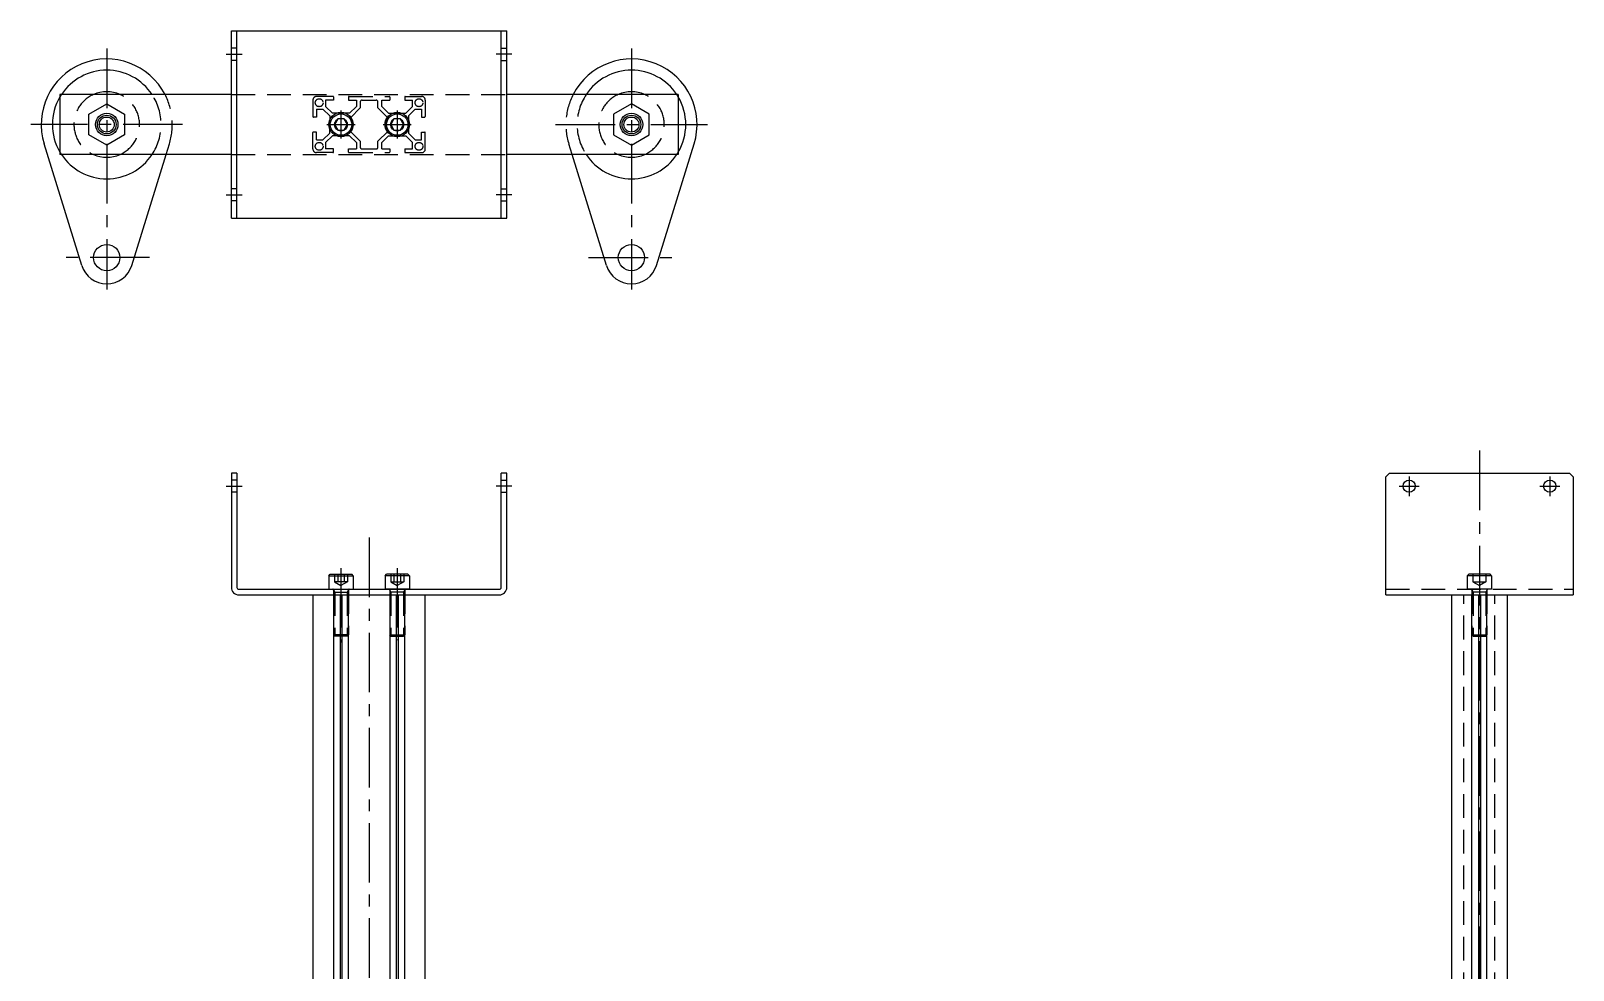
# Model space of a CAD drawing. Extents: x 0 to 977, y 0 to 1003.
# Drawn here: x 154 to 977, y 501 to 1003 of the extents above; entities that cross this region are included whole.
import ezdxf

# ---------------------------------------------------------------- set-up
doc = ezdxf.new("R2010")
doc.units = 0
doc.linetypes.add('CENTER', pattern=[50.8, 31.75, -6.35, 6.35, -6.35])
doc.linetypes.add('DASHED', pattern=[19.05, 12.7, -6.35])
doc.layers.get('0').update_dxf_attribs({"linetype": 'CONTINUOUS'})
doc.layers.add('CENTER', color=1, linetype='CENTER')

msp = doc.modelspace()

# ---------------------------------------------------------------- linework, layer by layer
at = {"color": 7, "linetype": 'CONTINUOUS'}
for p, q in [((260.55, 1002.54), (407.55, 1002.54)), ((260.55, 902.54), (260.55, 1002.54)), ((263.55, 902.54), (263.55, 1002.54)), ((404.55, 902.54), (404.55, 1002.54)), ((407.55, 902.54), (407.55, 1002.54)), ((169.05, 968.54), (169.05, 936.54)), ((260.55, 968.54), (169.05, 968.54)), ((169.05, 968.54), (169.05, 936.54)), ((499.05, 968.54), (407.55, 968.54)), ((499.05, 968.54), (499.05, 936.54)), ((317.32, 955.54), (315.58, 952.54)), ((320.78, 955.54), (317.32, 955.54)), ((322.51, 952.54), (320.78, 955.54)), ((347.32, 955.54), (345.58, 952.54)), ((350.78, 955.54), (347.32, 955.54)), ((352.51, 952.54), (350.78, 955.54)), ((315.58, 952.54), (317.32, 949.54)), ((317.32, 949.54), (320.78, 949.54)), ((320.78, 949.54), (322.51, 952.54)), ((345.58, 952.54), (347.32, 949.54)), ((347.32, 949.54), (350.78, 949.54)), ((350.78, 949.54), (352.51, 952.54)), ((180.67, 877.4), (160.61, 942.19)), ((225.73, 936.54), (227.48, 942.19)), ((442.36, 936.54), (440.61, 942.19)), ((487.42, 877.4), (507.48, 942.19)), ((260.55, 936.54), (169.05, 936.54)), ((207.42, 877.4), (225.73, 936.54)), ((499.05, 936.54), (407.55, 936.54)), ((460.67, 877.4), (442.36, 936.54)), ((260.55, 902.54), (407.55, 902.54)), ((263.55, 766.54), (260.55, 766.54)), ((260.55, 766.54), (260.55, 705.54)), ((263.55, 766.54), (260.55, 766.54)), ((263.55, 766.54), (263.55, 705.54)), ((407.55, 766.54), (404.55, 766.54)), ((407.55, 766.54), (404.55, 766.54)), ((404.55, 705.54), (404.55, 766.54)), ((407.55, 705.54), (407.55, 766.54)), ((876.58, 764.54), (878.58, 766.54)), ((878.58, 766.54), (974.58, 766.54)), ((974.58, 766.54), (976.58, 764.54)), ((876.58, 701.54), (876.58, 764.54)), ((976.58, 764.54), (976.58, 701.54)), ((312.55, 711.74), (313.35, 712.54)), ((312.55, 711.74), (312.55, 704.54)), ((312.55, 711.74), (325.55, 711.74)), ((313.35, 712.54), (324.75, 712.54)), ((325.55, 711.74), (324.75, 712.54)), ((325.55, 711.74), (324.75, 712.54)), ((325.55, 711.74), (324.75, 712.54)), ((325.55, 711.74), (325.55, 704.54)), ((342.55, 711.74), (343.35, 712.54)), ((342.55, 711.74), (343.35, 712.54)), ((342.55, 711.74), (343.35, 712.54)), ((342.55, 711.74), (342.55, 704.54)), ((355.55, 711.74), (342.55, 711.74)), ((354.75, 712.54), (343.35, 712.54)), ((355.55, 711.74), (354.75, 712.54)), ((355.55, 711.74), (355.55, 704.54)), ((264.55, 704.54), (403.55, 704.54)), ((264.55, 701.54), (403.55, 701.54)), ((304.05, 701.54), (304.05, 201.54)), ((312.55, 704.54), (325.55, 704.54)), ((315.05, 701.54), (315.05, 201.54)), ((318.53, 701.54), (318.53, 201.54)), ((319.57, 701.54), (319.57, 201.54)), ((323.05, 201.54), (323.05, 701.54)), ((355.55, 704.54), (342.55, 704.54)), ((345.05, 701.54), (345.05, 201.54)), ((348.53, 701.54), (348.53, 201.54)), ((349.57, 701.54), (349.57, 201.54)), ((353.05, 201.54), (353.05, 701.54)), ((364.05, 201.54), (364.05, 701.54)), ((876.58, 701.54), (976.58, 701.54)), ((911.58, 701.54), (911.58, 201.54)), ((922.58, 250.54), (922.58, 701.54)), ((926.06, 701.54), (926.06, 250.54)), ((927.1, 701.54), (927.1, 250.54)), ((930.58, 250.54), (930.58, 701.54)), ((941.58, 201.54), (941.58, 701.54))]:
    msp.add_line(p, q, dxfattribs=at)
at = {"color": 3, "linetype": 'DASHED'}
for p, q in [((263.55, 993.29), (260.55, 993.29)), ((404.55, 993.29), (407.55, 993.29)), ((263.55, 986.79), (260.55, 986.79)), ((404.55, 986.79), (407.55, 986.79)), ((184.55, 958.03), (194.05, 963.51)), ((194.05, 963.51), (203.55, 958.03)), ((260.55, 968.54), (407.55, 968.54)), ((304.05, 965.54), (304.05, 956.84)), ((314.75, 967.54), (306.05, 967.54)), ((315.05, 965.54), (310.8, 965.54)), ((310.8, 965.54), (310.8, 962.2)), ((315.05, 967.24), (315.05, 965.54)), ((323.05, 967.24), (323.05, 965.54)), ((323.05, 965.54), (327.3, 965.54)), ((323.35, 967.54), (344.75, 967.54)), ((327.3, 965.54), (327.3, 962.2)), ((329.3, 964.54), (329.3, 961.38)), ((330.3, 965.54), (337.8, 965.54)), ((338.8, 961.38), (338.8, 964.54)), ((340.8, 965.54), (345.05, 965.54)), ((340.8, 962.2), (340.8, 965.54)), ((345.05, 967.24), (345.05, 965.54)), ((353.05, 967.24), (353.05, 965.54)), ((353.05, 965.54), (357.3, 965.54)), ((353.35, 967.54), (362.05, 967.54)), ((357.3, 962.2), (357.3, 965.54)), ((364.05, 965.54), (364.05, 956.84)), ((474.05, 963.51), (464.55, 958.03)), ((483.55, 958.03), (474.05, 963.51)), ((184.55, 947.06), (184.55, 958.03)), ((203.55, 958.03), (203.55, 947.06)), ((306.05, 956.54), (304.35, 956.54)), ((306.05, 960.79), (306.05, 956.54)), ((306.05, 960.79), (309.38, 960.79)), ((309.38, 960.79), (313.05, 957.13)), ((310.8, 962.2), (314.46, 958.54)), ((313.05, 957.13), (313.05, 953.06)), ((318.53, 958.54), (314.46, 958.54)), ((319.05, 958.24), (318.53, 958.54)), ((319.05, 958.24), (319.57, 958.54)), ((323.63, 958.54), (319.57, 958.54)), ((323.63, 958.54), (327.3, 962.2)), ((329.3, 961.38), (324.11, 956.19)), ((343.98, 956.19), (338.8, 961.38)), ((344.46, 958.54), (340.8, 962.2)), ((344.46, 958.54), (348.53, 958.54)), ((349.05, 958.24), (348.53, 958.54)), ((349.05, 958.24), (349.57, 958.54)), ((349.57, 958.54), (353.63, 958.54)), ((353.63, 958.54), (357.3, 962.2)), ((355.05, 957.13), (358.71, 960.79)), ((355.05, 957.13), (355.05, 953.06)), ((358.71, 960.79), (362.05, 960.79)), ((362.05, 960.79), (362.05, 956.54)), ((362.05, 956.54), (363.75, 956.54)), ((464.55, 958.03), (464.55, 947.06)), ((483.55, 947.06), (483.55, 958.03)), ((194.05, 941.57), (184.55, 947.06)), ((203.55, 947.06), (194.05, 941.57)), ((304.05, 939.54), (304.05, 948.24)), ((306.05, 948.54), (304.35, 948.54)), ((306.05, 944.29), (306.05, 948.54)), ((313.05, 947.95), (309.38, 944.29)), ((314.46, 946.54), (310.8, 942.88)), ((313.35, 952.54), (313.05, 953.06)), ((313.35, 952.54), (313.05, 952.02)), ((313.05, 947.95), (313.05, 952.02)), ((318.53, 946.54), (314.46, 946.54)), ((319.05, 946.84), (318.53, 946.54)), ((319.05, 946.84), (319.57, 946.54)), ((323.63, 946.54), (319.57, 946.54)), ((323.63, 946.54), (327.3, 942.88)), ((324.11, 948.89), (329.3, 943.7)), ((343.98, 948.89), (338.8, 943.7)), ((344.46, 946.54), (340.8, 942.88)), ((344.46, 946.54), (348.53, 946.54)), ((349.05, 946.84), (348.53, 946.54)), ((349.05, 946.84), (349.57, 946.54)), ((349.57, 946.54), (353.63, 946.54)), ((353.63, 946.54), (357.3, 942.88)), ((354.75, 952.54), (355.05, 953.06)), ((354.75, 952.54), (355.05, 952.02)), ((355.05, 952.02), (355.05, 947.95)), ((355.05, 947.95), (358.71, 944.29)), ((362.05, 944.29), (362.05, 948.54)), ((362.05, 948.54), (363.75, 948.54)), ((364.05, 939.54), (364.05, 948.24)), ((464.55, 947.06), (474.05, 941.57)), ((474.05, 941.57), (483.55, 947.06)), ((306.05, 944.29), (309.38, 944.29)), ((310.8, 942.88), (310.8, 939.54)), ((315.05, 939.54), (310.8, 939.54)), ((315.05, 937.84), (315.05, 939.54)), ((323.05, 937.84), (323.05, 939.54)), ((323.05, 939.54), (327.3, 939.54)), ((327.3, 942.88), (327.3, 939.54)), ((329.3, 943.7), (329.3, 940.54)), ((330.3, 939.54), (337.8, 939.54)), ((338.8, 940.54), (338.8, 943.7)), ((340.8, 939.54), (340.8, 942.88)), ((340.8, 939.54), (345.05, 939.54)), ((345.05, 939.54), (345.05, 937.84)), ((353.05, 939.54), (357.3, 939.54)), ((353.05, 939.54), (353.05, 937.84)), ((357.3, 939.54), (357.3, 942.88)), ((358.71, 944.29), (362.05, 944.29)), ((260.55, 936.54), (407.55, 936.54)), ((314.75, 937.54), (306.05, 937.54)), ((323.35, 937.54), (344.75, 937.54)), ((353.35, 937.54), (362.05, 937.54)), ((263.55, 918.29), (260.55, 918.29)), ((404.55, 918.29), (407.55, 918.29)), ((263.55, 911.79), (260.55, 911.79)), ((404.55, 911.79), (407.55, 911.79)), ((263.55, 762.79), (260.55, 762.79)), ((404.55, 762.79), (407.55, 762.79)), ((263.55, 756.29), (260.55, 756.29)), ((404.55, 756.29), (407.55, 756.29)), ((315.58, 712.54), (315.58, 708.54)), ((315.58, 708.54), (319.05, 706.54)), ((322.51, 708.54), (315.58, 708.54)), ((317.32, 712.54), (317.32, 708.54)), ((322.51, 708.54), (319.05, 706.54)), ((320.78, 712.54), (320.78, 708.54)), ((322.51, 712.54), (322.51, 708.54)), ((345.58, 712.54), (345.58, 708.54)), ((345.58, 708.54), (349.05, 706.54)), ((345.58, 708.54), (352.51, 708.54)), ((347.32, 712.54), (347.32, 708.54)), ((352.51, 708.54), (349.05, 706.54)), ((350.78, 712.54), (350.78, 708.54)), ((352.51, 712.54), (352.51, 708.54)), ((920.08, 711.74), (920.88, 712.54)), ((920.08, 711.74), (920.88, 712.54)), ((920.08, 711.74), (920.88, 712.54)), ((920.08, 711.74), (920.08, 704.54)), ((933.08, 711.74), (920.08, 711.74)), ((932.28, 712.54), (920.88, 712.54)), ((923.12, 712.54), (923.12, 708.54)), ((923.12, 708.54), (926.58, 706.54)), ((923.12, 708.54), (930.05, 708.54)), ((926.58, 712.54), (926.58, 708.54)), ((930.05, 708.54), (926.58, 706.54)), ((930.05, 712.54), (930.05, 708.54)), ((933.08, 711.74), (932.28, 712.54)), ((933.08, 711.74), (933.08, 704.54)), ((314.99, 704.34), (315.72, 703.07)), ((315.05, 704.14), (315.05, 680.21)), ((315.05, 703.07), (323.05, 703.07)), ((315.72, 703.07), (315.72, 679.54)), ((323.1, 704.34), (322.37, 703.07)), ((322.37, 703.07), (322.37, 679.54)), ((323.05, 704.14), (323.05, 680.21)), ((344.99, 704.34), (345.72, 703.07)), ((345.05, 704.14), (345.05, 680.21)), ((353.05, 703.07), (345.05, 703.07)), ((345.72, 703.07), (345.72, 679.54)), ((353.1, 704.34), (352.37, 703.07)), ((352.37, 703.07), (352.37, 679.54)), ((353.05, 704.14), (353.05, 680.21)), ((876.58, 704.54), (976.58, 704.54)), ((918.33, 201.54), (918.33, 701.54)), ((933.08, 704.54), (920.08, 704.54)), ((922.53, 704.34), (923.26, 703.07)), ((922.58, 704.14), (922.58, 680.21)), ((930.58, 703.07), (922.58, 703.07)), ((923.26, 703.07), (923.26, 679.54)), ((930.64, 704.34), (929.91, 703.07)), ((929.91, 703.07), (929.91, 679.54)), ((930.58, 704.14), (930.58, 680.21)), ((934.83, 201.54), (934.83, 701.54)), ((323.05, 680.21), (315.05, 680.21)), ((315.72, 679.54), (315.05, 680.21)), ((322.37, 679.54), (315.72, 679.54)), ((322.37, 679.54), (323.05, 680.21)), ((345.05, 680.21), (353.05, 680.21)), ((345.72, 679.54), (345.05, 680.21)), ((345.72, 679.54), (352.37, 679.54)), ((352.37, 679.54), (353.05, 680.21)), ((922.58, 680.21), (930.58, 680.21)), ((923.26, 679.54), (922.58, 680.21)), ((923.26, 679.54), (929.91, 679.54)), ((929.91, 679.54), (930.58, 680.21))]:
    msp.add_line(p, q, dxfattribs=at)
for centre, radius in [((307.42, 964.17), 2.1), ((360.67, 964.17), 2.1), ((319.05, 952.54), 3.4), ((349.05, 952.54), 3.4), ((307.42, 940.92), 2.1), ((307.42, 940.92), 2.1), ((360.67, 940.92), 2.1)]:
    msp.add_circle(centre, radius, dxfattribs=at)
at = {"color": 7, "linetype": 'CONTINUOUS'}
for centre, radius in [((194.05, 952.54), 6), ((194.05, 952.54), 4), ((319.05, 952.54), 6.5), ((319.05, 952.54), 5.7), ((319.05, 952.54), 3.46), ((349.05, 952.54), 6.5), ((349.05, 952.54), 5.7), ((349.05, 952.54), 3.46), ((474.05, 952.54), 6), ((474.05, 952.54), 4), ((194.05, 881.54), 7), ((474.05, 881.54), 7), ((889.08, 759.54), 3.25), ((964.08, 759.54), 3.25)]:
    msp.add_circle(centre, radius, dxfattribs=at)
at = {"color": 3, "linetype": 'CONTINUOUS'}
for centre in [(194.05, 952.54), (474.05, 952.54)]:
    msp.add_circle(centre, 5, dxfattribs=at)
at = {"color": 7, "linetype": 'CONTINUOUS'}
for centre, radius, start, end in [((194.05, 952.54), 35, 27.20289, 197.20399), ((194.05, 952.54), 29, 33.48538, 146.51462), ((474.05, 952.54), 35, 342.79601, 152.79711), ((474.05, 952.54), 29, 33.48538, 146.51462), ((194.05, 952.54), 29, 149.54969, 210.45031), ((194.05, 952.54), 17.5, 66.10449, 113.89551), ((474.05, 952.54), 17.5, 66.10449, 113.89551), ((474.05, 952.54), 29, 329.54969, 30.45031), ((194.05, 952.54), 29, 213.48538, 326.51462), ((194.05, 952.54), 17.5, 246.10449, 293.89551), ((474.05, 952.54), 29, 213.48538, 326.51462), ((474.05, 952.54), 17.5, 246.10449, 293.89551), ((194.05, 881.54), 14, 197.20399, 342.79601), ((474.05, 881.54), 14, 197.20399, 342.79601), ((264.55, 705.54), 4, 180, 270), ((264.55, 705.54), 1, 180, 270), ((403.55, 705.54), 4, 270, 0), ((403.55, 705.54), 1, 270, 0)]:
    msp.add_arc(centre, radius, start, end, dxfattribs=at)
at = {"color": 3, "linetype": 'DASHED'}
for centre, radius, start, end in [((194.05, 952.54), 29, 146.51462, 149.54969), ((194.05, 952.54), 17.5, 113.89551, 246.10449), ((194.05, 952.54), 17.5, 293.89551, 66.10449), ((194.05, 952.54), 29, 326.51462, 33.48538), ((194.05, 952.54), 35, 342.79601, 27.20289), ((306.05, 965.54), 2, 89.99992, 179.99991), ((314.75, 967.24), 0.3, 0, 90), ((323.35, 967.24), 0.3, 90, 180), ((330.3, 964.54), 1, 90, 180), ((337.8, 964.54), 1, 0, 90), ((344.75, 967.24), 0.3, 0, 90), ((353.35, 967.24), 0.3, 90, 180), ((362.05, 965.54), 2, 0.00009, 90.00007), ((474.05, 952.54), 35, 152.79711, 197.20399), ((474.05, 952.54), 29, 146.51462, 213.48538), ((474.05, 952.54), 17.5, 113.89551, 246.10449), ((474.05, 952.54), 17.5, 293.89551, 66.10449), ((474.05, 952.54), 29, 30.45031, 33.48538), ((304.35, 956.84), 0.3, 180, 270), ((324.33, 955.98), 0.3, 135, 213.09151), ((319.05, 952.54), 6, 326.9085, 33.09151), ((349.05, 952.54), 6, 146.9085, 213.09149), ((343.77, 955.98), 0.3, 326.9085, 45), ((363.75, 956.84), 0.3, 270, 0), ((304.35, 948.24), 0.3, 90, 180), ((324.33, 949.1), 0.3, 146.9085, 225), ((343.77, 949.1), 0.3, 315, 33.09149), ((363.75, 948.24), 0.3, 0, 90), ((306.05, 939.54), 2, 179.99998, 269.99997), ((330.3, 940.54), 1, 180, 270), ((337.8, 940.54), 1, 270, 0), ((362.05, 939.54), 2, 270.00004, 0.00002), ((194.05, 952.54), 29, 210.45031, 213.48538), ((314.75, 937.84), 0.3, 270, 0), ((323.35, 937.84), 0.3, 180, 270), ((344.75, 937.84), 0.3, 270, 0), ((353.35, 937.84), 0.3, 180, 270), ((474.05, 952.54), 29, 326.51462, 329.54969), ((314.65, 704.14), 0.4, 0, 90), ((323.45, 704.14), 0.4, 90, 180), ((344.65, 704.14), 0.4, 0, 90), ((353.45, 704.14), 0.4, 90, 180), ((922.18, 704.14), 0.4, 0, 90), ((930.98, 704.14), 0.4, 90, 180)]:
    msp.add_arc(centre, radius, start, end, dxfattribs=at)
at = {"layer": 'CENTER', "color": 1, "linetype": 'CENTER'}
for p, q in [((194.05, 993.04), (194.05, 864.54)), ((257.8, 990.04), (266.29, 990.04)), ((410.29, 990.04), (401.8, 990.04)), ((474.05, 993.04), (474.05, 864.54)), ((319.05, 960.04), (319.05, 945.04)), ((349.05, 960.04), (349.05, 945.04)), ((234.55, 952.54), (153.55, 952.54)), ((311.55, 952.54), (326.55, 952.54)), ((341.55, 952.54), (356.55, 952.54)), ((433.55, 952.54), (514.55, 952.54)), ((257.8, 915.04), (266.29, 915.04)), ((410.29, 915.04), (401.8, 915.04)), ((216.89, 881.54), (171.2, 881.54)), ((451.2, 881.54), (496.89, 881.54)), ((926.58, 778.51), (926.58, 114.37)), ((257.8, 759.54), (266.29, 759.54)), ((410.29, 759.54), (401.8, 759.54)), ((883.74, 759.54), (894.43, 759.54)), ((889.08, 764.7), (889.08, 754.2)), ((958.74, 759.54), (969.43, 759.54)), ((964.08, 764.7), (964.08, 754.2)), ((334.05, 732.13), (334.05, 173.41)), ((319.05, 715.82), (319.05, 676.21)), ((349.05, 715.82), (349.05, 677.34))]:
    msp.add_line(p, q, dxfattribs=at)

doc.saveas('drawing.dxf')
